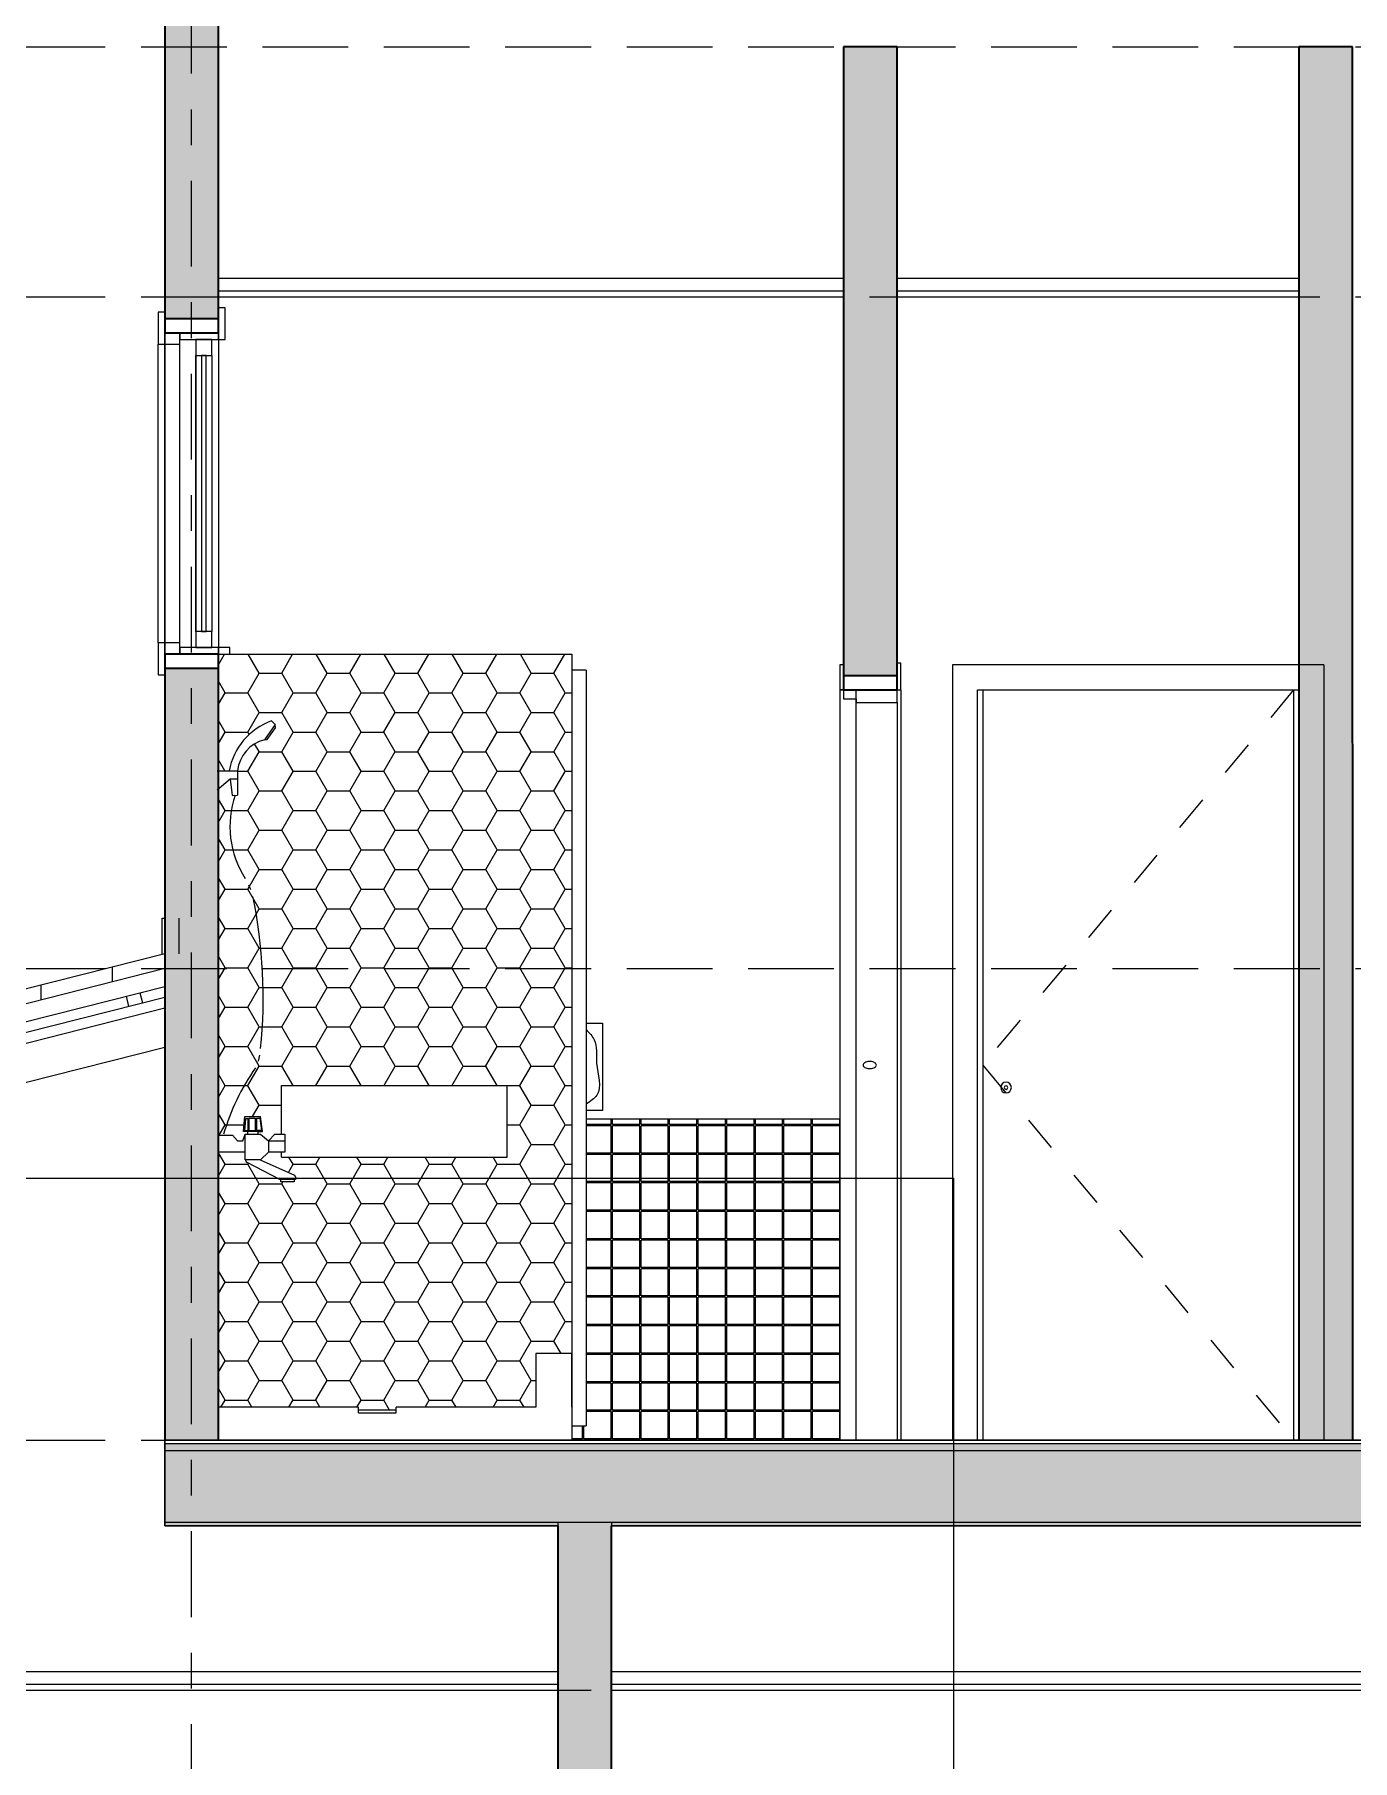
# Model space of a CAD drawing. Header units: millimetres. Extents: x -9559 to 23034, y -7226 to 22400.
# Drawn here: x 148.042 to 151.732, y 49.967 to 54.798 of the extents above; entities that cross this region are included whole.
import ezdxf

# ---------------------------------------------------------------- set-up
doc = ezdxf.new("R2010")
doc.units = ezdxf.units.MM
doc.header["$LTSCALE"] = 0.02
for name, pattern in [('0', [0]), ('ACAD_ISO02W100', [15, 12, -3]), ('ACAD_ISO10W100', [18, 12, -3, 0, -3]), ('DASHED2', [0.375, 0.25, -0.125])]:
    doc.linetypes.add(name, pattern=pattern)
for name, color, linetype, lineweight in [('A-CLNG', 252, 'Continuous', 9), ('A-DOOR', 8, '0', 18), ('A-DOOR-FRAM', 8, 'Continuous', 18), ('A-FLOR', 252, 'Continuous', 30), ('A-FLOR-LEVL', 251, 'ACAD_ISO02W100', 9), ('A-FLOR-MCUT', 251, 'Continuous', 18), ('A-FLOR-PATT', 8, 'Continuous', 18), ('A-GLAZ', 252, 'Continuous', 20), ('A-Mueble cocina 1-lavanderia', 9, 'Continuous', 9), ('A-Mueble cocina 3', 9, 'Continuous', 9), ('A-ROOF', 8, 'Continuous', 18), ('A-WALL', 113, 'Continuous', 18), ('AQ-MUROS', 7, 'Continuous', 35), ('ES-CASTILLOS', 11, 'Continuous', 30), ('G-ANNO-TEXT', 250, 'Continuous', 9), ('P-SANR-FIXT', 6, 'Continuous', 18), ('S-GRID', 253, 'ACAD_ISO10W100', 5)]:
    doc.layers.add(name, color=color, linetype=linetype, lineweight=lineweight)
doc.layers.add('AC-EXTERIOR', color=7, linetype='Continuous')

# ---------------------------------------------------------------- blocks, each defined once
blk = doc.blocks.new('Puerta de 1 hoja - 90 x 210 cm-202227-Sección 3')
at = {"layer": 'A-DOOR', "lineweight": 9}
for p, q in [((4.1372, 6.07), (3.0972, 6.07)), ((3.0972, 6.07), (3.0972, 3.9)), ((4.1372, 6.07), (4.1372, 3.9)), ((3.1672, 3.9), (3.1672, 6)), ((3.1672, 6), (4.0672, 6)), ((4.0672, 3.9), (4.0672, 6))]:
    blk.add_line(p, q, dxfattribs=at)
at = {"layer": 'A-DOOR'}
for p, q in [((3.1822, 6), (4.0522, 6)), ((3.1822, 6), (3.1822, 3.9)), ((4.0522, 6), (4.0522, 3.9))]:
    blk.add_line(p, q, dxfattribs=at)
at = {"layer": 'A-DOOR', "linetype": 'DASHED2', "ltscale": 15}
for p, q in [((4.0522, 6), (3.1822, 4.95)), ((3.1822, 4.95), (4.0522, 3.9))]:
    blk.add_line(p, q, dxfattribs=at)
at = {"layer": 'A-DOOR'}
for radius, start, end in [(0.015, 90, 270), (0.005, 90, 270), (0.015, 270, 90), (0.005, 270, 90)]:
    blk.add_arc((3.2472, 4.8871), radius, start, end, dxfattribs=at)
blk = doc.blocks.new('Puerta de 1 hoja - 90 x 210 cm-202230-Sección 3')
at = {"layer": 'A-DOOR', "lineweight": 18}
for p, q in [((2.8272, 6), (2.7822, 6)), ((2.7822, 6), (2.7822, 3.9)), ((2.8272, 3.9), (2.8272, 6)), ((2.7822, 3.9), (2.8272, 3.9))]:
    blk.add_line(p, q, dxfattribs=at)
at = {"layer": 'A-DOOR', "lineweight": 18, "flags": 128}
for points in [[(2.8842, 4.95), (2.8839, 4.9518), (2.8829, 4.9536), (2.8814, 4.9553), (2.8793, 4.9567), (2.8768, 4.958), (2.8739, 4.959), (2.8707, 4.9596), (2.8674, 4.96), (2.864, 4.96), (2.8606, 4.9596), (2.8574, 4.959), (2.8545, 4.958), (2.852, 4.9567), (2.8499, 4.9553), (2.8484, 4.9536), (2.8475, 4.9518), (2.8472, 4.95)], [(2.8472, 4.95), (2.8475, 4.9482), (2.8484, 4.9464), (2.8499, 4.9447), (2.852, 4.9433), (2.8545, 4.942), (2.8574, 4.941), (2.8606, 4.9404), (2.864, 4.94), (2.8674, 4.94), (2.8707, 4.9404), (2.8739, 4.941), (2.8768, 4.942), (2.8793, 4.9433), (2.8814, 4.9447), (2.8829, 4.9464), (2.8839, 4.9482), (2.8842, 4.95)]]:
    blk.add_lwpolyline(points, dxfattribs=at)
at = {"layer": 'A-DOOR-FRAM'}
for p, q in [((2.7922, 6.07), (2.7822, 6.07)), ((2.7822, 6.07), (2.7822, 6)), ((2.7922, 6), (2.7922, 6.07)), ((2.9522, 6.075), (2.9422, 6.075)), ((2.9422, 6.075), (2.9422, 6)), ((2.9522, 6), (2.9522, 6.075)), ((2.7822, 6), (2.7922, 6)), ((2.9422, 6), (2.7922, 6)), ((2.7922, 6), (2.7922, 5.975)), ((2.9422, 6), (2.9522, 6)), ((2.9422, 5.965), (2.9422, 6)), ((2.7922, 5.975), (2.8272, 5.975)), ((2.8272, 5.975), (2.8272, 5.965)), ((2.8272, 5.965), (2.9422, 5.965))]:
    blk.add_line(p, q, dxfattribs=at)
at = {"layer": 'A-DOOR-FRAM', "lineweight": 9}
for p, q in [((2.9522, 6), (2.9522, 3.9)), ((2.9422, 5.965), (2.9422, 3.9))]:
    blk.add_line(p, q, dxfattribs=at)
blk = doc.blocks.new('Ventana corredera de 2 hojas 1 - 0915 x 0610mm-558232-Sección 3')
at = {"layer": 'A-GLAZ'}
for p, q in [((0.8732, 7.0572), (0.8732, 6.9682)), ((0.8922, 7.0572), (0.8732, 7.0572)), ((0.8922, 6.9682), (0.8922, 7.0572)), ((1.0612, 7.0699), (1.0422, 7.0699)), ((1.0422, 7.0699), (1.0422, 6.9809)), ((1.0612, 6.9809), (1.0612, 7.0699)), ((0.8732, 6.9682), (0.8922, 6.9682)), ((0.8732, 6.1317), (0.8732, 6.9682)), ((0.9343, 7), (0.8922, 7)), ((0.8922, 7), (0.8922, 6.9682)), ((0.8922, 6.9682), (0.8922, 6.1317)), ((0.8922, 6.9682), (0.9343, 6.9682)), ((0.8922, 6.1317), (0.8922, 6.9682)), ((0.9343, 6.9682), (0.9343, 7)), ((0.9343, 7), (0.9343, 6.9809)), ((1.0422, 7), (0.9343, 7)), ((0.9343, 6.9809), (1.0422, 6.9809)), ((0.9343, 6.1317), (0.9343, 6.9682)), ((1.0422, 6.9809), (1.0422, 7)), ((1.0422, 6.9809), (1.0612, 6.9809)), ((0.9787, 6.9365), (0.9787, 6.1635)), ((0.9787, 6.1635), (0.9787, 6.9365)), ((1.0232, 6.9365), (1.0232, 6.1635)), ((0.8732, 6.1317), (0.8732, 6.0427)), ((0.8922, 6.1317), (0.8732, 6.1317)), ((0.8922, 6.0427), (0.8922, 6.1317)), ((0.9343, 6.1317), (0.8922, 6.1317)), ((0.8922, 6.1317), (0.8922, 6.1)), ((0.8922, 6.1), (0.9343, 6.1)), ((0.9343, 6.1), (0.9343, 6.1317)), ((0.9343, 6.119), (0.9343, 6.1)), ((1.0422, 6.119), (0.9343, 6.119)), ((0.9343, 6.1), (1.0422, 6.1)), ((1.0739, 6.119), (1.0422, 6.119)), ((1.0422, 6.119), (1.0422, 6.1)), ((1.0422, 6.1), (1.0422, 6.119)), ((1.0422, 6.1), (1.0739, 6.1)), ((1.0739, 6.1), (1.0739, 6.119)), ((0.8732, 6.0427), (0.8922, 6.0427))]:
    blk.add_line(p, q, dxfattribs=at)
at = {"layer": 'A-GLAZ', "lineweight": 18}
for p, q in [((1.0232, 6.9809), (0.9787, 6.9809)), ((0.9787, 6.9809), (0.9787, 6.9365)), ((1.0232, 6.9365), (1.0232, 6.9809)), ((0.9787, 6.9365), (1.0232, 6.9365)), ((0.9946, 6.9365), (0.9946, 6.1635)), ((1.0073, 6.9365), (0.9946, 6.9365)), ((1.0073, 6.1635), (1.0073, 6.9365)), ((1.0232, 6.1635), (0.9787, 6.1635)), ((0.9787, 6.1635), (0.9787, 6.119)), ((0.9946, 6.1635), (1.0073, 6.1635)), ((1.0232, 6.119), (1.0232, 6.1635)), ((0.9787, 6.119), (1.0232, 6.119))]:
    blk.add_line(p, q, dxfattribs=at)
blk = doc.blocks.new('Lavabo moderno - Estante _2_ - Lavabo moderno - Estante _2_-V10-Sección 3')
at = {"layer": 'P-SANR-FIXT'}
blk.add_line((1.1897, 5.05), (1.1898, 5.05), dxfattribs=at)
blk = doc.blocks.new('*U329')
for p, q in [((0, 0), (0, -0.0291)), ((0.04, 0), (0.04, -0.0291))]:
    blk.add_line(p, q)
blk = doc.blocks.new('*U330')
at = {"color": 0, "linetype": 'ByBlock', "lineweight": -2, "transparency": 16777216, "rotation": 14.20676611776044}
for p in [(148.2987, 52.1064), (147.911, 52.0082), (147.5232, 51.91), (147.1354, 51.8119), (146.7477, 51.7137), (146.3599, 51.6155), (145.9721, 51.5174), (145.5844, 51.4192), (145.1966, 51.321), (144.8088, 51.2228), (144.4211, 51.1247), (144.0333, 51.0265), (143.6455, 50.9283), (143.2578, 50.8302), (142.87, 50.732), (142.4822, 50.6338)]:
    blk.add_blockref('*U329', p, dxfattribs=at)

msp = doc.modelspace()

# ---------------------------------------------------------------- hatches: boundary and pattern name
at = {"layer": 'A-FLOR'}
msp.add_hatch(color=256, dxfattribs=at).paths.add_polyline_path([(158.6713, 50.8338), (158.7072, 50.8338), (158.7072, 50.8538), (148.4072, 50.8538), (148.4072, 50.8338), (158.1706, 50.8338)])
h = msp.add_hatch(color=256, dxfattribs=at)
h.paths.add_polyline_path([(153.1631, 50.6238), (158.7072, 50.6238), (158.7072, 50.6338), (152.0822, 50.6338), (152.0822, 50.6238), (152.1616, 50.6238)])
h.paths.add_polyline_path([(149.6572, 50.6238), (151.9322, 50.6238), (151.9322, 50.6338), (149.6572, 50.6338)])
h.paths.add_polyline_path([(149.5072, 50.6238), (149.5072, 50.6338), (148.4072, 50.6338), (148.4072, 50.6238), (149.1571, 50.6238)])
at = {"layer": 'A-FLOR-PATT'}
h = msp.add_hatch(color=256, dxfattribs=at)
h.paths.add_polyline_path([(143.1322, 50.5788), (142.9822, 50.5788), (142.9822, 49.3738), (143.1322, 49.3738)])
h.paths.add_polyline_path([(148.5572, 55.7516), (148.4072, 55.7516), (148.4072, 54.0038), (148.5572, 54.0038), (148.5572, 54.0338)])
h.paths.add_polyline_path([(148.5572, 53.0238), (148.4072, 53.0238), (148.4072, 53.0066), (148.4072, 50.8638), (148.5572, 50.8638)])
h.paths.add_polyline_path([(150.4572, 54.7638), (150.3072, 54.7638), (150.3072, 53.0038), (150.4572, 53.0038), (150.4572, 53.0388)])
h.paths.add_polyline_path([(151.7322, 54.7638), (151.5822, 54.7638), (151.5822, 50.8638), (151.7335, 50.8638)])
h.paths.add_polyline_path([(154.7322, 54.7638), (154.5822, 54.7638), (154.5822, 54.7104), (154.5822, 54.1158), (154.7322, 54.1158)])
h.paths.add_polyline_path([(154.7322, 54.0638), (154.5822, 54.0638), (154.5822, 53.7638), (154.7322, 53.7638)])
h.paths.add_polyline_path([(158.8572, 55.7516), (158.7072, 55.7516), (158.7072, 53.6738), (158.8572, 53.6738)])
h.paths.add_polyline_path([(158.8572, 51.3238), (158.7072, 51.3238), (158.7072, 50.6238), (158.8572, 50.6238)])
h.paths.add_polyline_path([(158.8572, 50.6238), (158.7072, 50.6238), (158.7072, 48.9848), (158.8572, 48.9848)])
h.paths.add_polyline_path([(153.2572, 50.6238), (153.1072, 50.6238), (153.1072, 49.1038), (153.2572, 49.1038), (153.2572, 49.1338)])
h.paths.add_polyline_path([(152.0822, 49.4238), (151.9322, 49.4238), (151.9322, 49.4066), (151.9322, 46.9638), (152.0822, 46.9638)])
h.paths.add_polyline_path([(149.6572, 50.6238), (149.6572, 50.6338), (149.5072, 50.6338), (149.5072, 50.6238), (149.5072, 48.7822), (149.5072, 47.5638), (149.6572, 47.5638), (149.6572, 47.6088), (149.6572, 47.6788)])
h.paths.add_polyline_path([(149.6572, 47.4112), (149.6572, 47.5638), (149.5072, 47.5638), (149.5072, 46.9638), (149.6572, 46.9638)])
msp.add_hatch(color=256, dxfattribs=at).paths.add_polyline_path([(158.7072, 50.6338), (158.7072, 50.8338), (148.4072, 50.8338), (148.4072, 50.6338), (158.6713, 50.6338)])
at = {"layer": 'A-Mueble cocina 1-lavanderia', "transparency": 33554534}
h = msp.add_hatch(dxfattribs=at)
h.set_pattern_fill('TILE02', color=256, scale=0.01, angle=90, pattern_type=2)
h.set_pattern_definition([(90, (140.86038, 78.30756), (-0.08, 5e-18), [0.07625, -0.00375]), (90, (140.85663, 78.30756), (-0.08, 5e-18), [0.07625, -0.00375]), (180, (140.86038, 78.30756), (-1e-17, -0.08), [-0.00375, 0.07625]), (180, (140.86038, 78.30381), (-1e-17, -0.08), [-0.00375, 0.07625])])
h.paths.add_polyline_path([(150.2972, 51.7638), (149.5864, 51.7638), (149.5864, 50.9038), (149.5464, 50.9038), (149.5464, 50.8638), (150.2972, 50.8638)])
at = {"layer": 'A-Mueble cocina 3', "transparency": 33554521}
h = msp.add_hatch(dxfattribs=at)
h.set_pattern_fill('HONEY', color=256, scale=0.02)
h.set_pattern_definition([(0, (140.86038, 78.30756), (0.09525, 0.05499261), [0.0635, -0.127]), (120, (140.86038, 78.30756), (-0.09525, 0.05499261), [0.0635, -0.127]), (60, (140.86038, 78.30756), (2e-10, 0.10998523), [-0.127, 0.0635])])
h.paths.add_polyline_path([(149.5464, 53.0638), (148.5572, 53.0638), (148.5572, 52.7375), (148.5869, 52.7375, -0.263433), (148.7055, 52.8774), (148.7164, 52.8669), (148.7168, 52.8579), (148.6935, 52.8248), (148.6857, 52.824, 0.315695), (148.6109, 52.7375), (148.6109, 52.7144), (148.611, 52.6696), (148.5959, 52.6684), (148.5901, 52.7144), (148.5572, 52.6859), (148.5572, 51.7175), (148.5966, 51.7175), (148.6109, 51.7022), (148.6252, 51.7022), (148.6324, 51.7201), (148.6397, 51.7201), (148.6397, 51.7278), (148.6275, 51.7278), (148.6314, 51.7697), (148.6749, 51.7697), (148.6802, 51.7278), (148.668, 51.7278), (148.668, 51.7201), (148.6754, 51.7201), (148.6969, 51.7022), (148.7148, 51.7201), (148.734, 51.7201), (148.734, 51.8562), (149.3653, 51.8562), (149.3653, 51.6562), (148.734, 51.6562), (148.734, 51.6699), (148.6969, 51.6699), (148.6749, 51.6479), (148.7697, 51.6059, -0.29662), (148.773, 51.6009), (148.773, 51.5931), (148.7689, 51.5931), (148.7689, 51.5867), (148.7322, 51.5867), (148.7322, 51.5931), (148.7294, 51.5931), (148.6372, 51.6414, -0.278984), (148.6343, 51.6462), (148.6343, 51.6484), (148.6324, 51.6484), (148.6324, 51.6697), (148.5572, 51.6697), (148.5572, 50.9562), (148.9489, 50.9562), (148.9489, 50.9482), (149.0545, 50.9482), (149.0545, 50.9562), (149.4462, 50.9562), (149.4462, 51.1062), (149.5464, 51.1062)])
at = {"layer": 'G-ANNO-TEXT', "transparency": 33554521}
h = msp.add_hatch(dxfattribs=at)
h.set_pattern_fill('_USER', color=256, scale=0.2, angle=90, pattern_type=0)
h.set_pattern_definition([(90, (140.86038, 78.30756), (-0.2, 1e-17), [])])
h.paths.add_polyline_path([(148.4072, 52.1838), (148.4072, 52.2251), (142.4724, 50.7226), (142.4822, 50.6838)])

# ---------------------------------------------------------------- linework, layer by layer
for p, q in [((148.5572, 53.0638), (149.5464, 53.0638)), ((149.5464, 53.0638), (149.5464, 50.8638)), ((149.5864, 53.0191), (149.5464, 53.0191)), ((149.5864, 53.0191), (149.5864, 50.9038)), ((148.7164, 52.8669), (148.6857, 52.824)), ((148.6935, 52.8248), (148.7168, 52.8579)), ((148.7055, 52.8774), (148.7164, 52.8669)), ((148.7168, 52.8579), (148.7164, 52.8669)), ((148.6857, 52.824), (148.6935, 52.8248)), ((148.5538, 52.7375), (148.6109, 52.7375)), ((148.5901, 52.7144), (148.5538, 52.683)), ((148.6109, 52.7144), (148.5901, 52.7144)), ((148.5901, 52.7144), (148.5959, 52.6684)), ((148.6109, 52.7375), (148.6109, 52.7144)), ((148.6109, 52.7144), (148.611, 52.6696)), ((148.5959, 52.6684), (148.611, 52.6696)), ((148.6413, 52.4183), (148.6466, 52.4057)), ((148.3993, 52.2251), (148.3993, 52.3251)), ((148.3993, 52.3251), (148.4072, 52.3251)), ((148.4072, 52.2251), (148.4072, 52.3251)), ((148.4472, 52.2251), (148.4472, 52.3251)), ((149.5864, 52.0311), (149.6328, 52.0311)), ((149.6328, 52.0311), (149.6328, 51.7871)), ((148.6726, 51.9413), (148.6682, 51.9252)), ((148.734, 51.8562), (149.3653, 51.8562)), ((148.734, 51.7201), (148.734, 51.8562)), ((149.3653, 51.6562), (149.3653, 51.8562)), ((148.6275, 51.7278), (148.6314, 51.7697)), ((148.6314, 51.7697), (148.6749, 51.7697)), ((148.6314, 51.7302), (148.6339, 51.7644)), ((148.6339, 51.7644), (148.6393, 51.7644)), ((148.6393, 51.7644), (148.6393, 51.7302)), ((148.6436, 51.7302), (148.6436, 51.7649)), ((148.6436, 51.7649), (148.6602, 51.7649)), ((148.6602, 51.7649), (148.6602, 51.7302)), ((148.6651, 51.7307), (148.6651, 51.7649)), ((148.6651, 51.7649), (148.6729, 51.7649)), ((148.6729, 51.7649), (148.6773, 51.7307)), ((148.6802, 51.7278), (148.6749, 51.7697)), ((149.6328, 51.7871), (149.5864, 51.7871)), ((148.5572, 51.7175), (148.5966, 51.7175)), ((148.5966, 51.7175), (148.6109, 51.7022)), ((148.6109, 51.7022), (148.6252, 51.7022)), ((148.6252, 51.7022), (148.6324, 51.7201)), ((148.6397, 51.7278), (148.6275, 51.7278)), ((148.6393, 51.7302), (148.6314, 51.7302)), ((148.6324, 51.7201), (148.6754, 51.7201)), ((148.6324, 51.6484), (148.6324, 51.7201)), ((148.6397, 51.7201), (148.6397, 51.7278)), ((148.668, 51.7278), (148.6397, 51.7278)), ((148.6602, 51.7302), (148.6436, 51.7302)), ((148.6773, 51.7307), (148.6651, 51.7307)), ((148.668, 51.72), (148.668, 51.7278)), ((148.668, 51.7278), (148.6802, 51.7278)), ((148.6754, 51.7201), (148.6969, 51.7022)), ((148.6969, 51.7022), (148.7148, 51.7201)), ((148.6969, 51.7022), (148.7434, 51.7022)), ((148.6969, 51.7022), (148.6969, 51.6699)), ((148.7148, 51.7201), (148.7434, 51.7201)), ((148.7434, 51.7201), (148.7434, 51.6699)), ((148.6324, 51.6697), (148.5572, 51.6697)), ((148.6754, 51.6484), (148.6324, 51.6484)), ((148.6343, 51.6462), (148.6343, 51.6484)), ((148.6737, 51.6484), (148.7697, 51.6059)), ((148.6969, 51.6699), (148.6754, 51.6484)), ((148.7434, 51.6699), (148.6969, 51.6699)), ((148.734, 51.6562), (148.734, 51.6699)), ((148.734, 51.6562), (149.3653, 51.6562)), ((148.7294, 51.5931), (148.6372, 51.6414)), ((148.773, 51.6009), (148.773, 51.5931)), ((148.773, 51.5931), (148.7294, 51.5931)), ((148.7322, 51.5867), (148.7322, 51.5931)), ((148.7689, 51.5867), (148.7322, 51.5867)), ((148.7689, 51.5931), (148.7689, 51.5867)), ((149.5462, 51.1062), (149.4462, 51.1062)), ((149.4462, 51.1062), (149.4462, 50.9562)), ((149.5464, 50.9562), (149.5462, 51.1062)), ((148.9489, 50.9562), (148.5572, 50.9562)), ((148.9489, 50.9401), (148.9489, 50.9562)), ((149.0545, 50.9482), (148.9489, 50.9482)), ((148.9489, 50.9401), (149.0545, 50.9401)), ((149.4462, 50.9562), (149.0545, 50.9562)), ((149.0545, 50.9401), (149.0545, 50.9562)), ((149.5464, 50.9038), (149.5864, 50.9038))]:
    msp.add_line(p, q)
for centre, radius, start, end in [((148.7697, 52.7028), 0.186, 110.1958, 169.2291), ((148.71, 52.7275), 0.0996, 104.1227, 174.2052), ((148.8572, 52.5821), 0.2679, 161.0611, 212.9725), ((147.2676, 52.1026), 1.4149, 354.2141, 11.5587), ((149.1796, 51.5423), 0.6335, 144.9377, 163.7087), ((148.6397, 51.6462), 0.00545, 180, 242.353), ((148.7675, 51.6009), 0.00545, 0, 66.0857)]:
    msp.add_arc(centre, radius, start, end)
msp.add_spline([(149.5864, 52.0131), (149.6093, 51.9848), (149.6161, 51.9189), (149.6168, 51.8299), (149.5864, 51.8047)], degree=3)
at = {"layer": 'A-CLNG'}
for p, q in [((150.3072, 54.1158), (148.5572, 54.1158)), ((151.5822, 54.1158), (150.4572, 54.1158)), ((150.3072, 54.0798), (148.5572, 54.0798)), ((148.5572, 54.0638), (150.3072, 54.0638)), ((151.5822, 54.0798), (150.4572, 54.0798)), ((150.4572, 54.0638), (151.5822, 54.0638)), ((149.5072, 50.2158), (143.1322, 50.2158)), ((151.9322, 50.2158), (149.6572, 50.2158)), ((149.5072, 50.1798), (143.1322, 50.1798)), ((143.1322, 50.1638), (149.5072, 50.1638)), ((151.9322, 50.1798), (149.6572, 50.1798)), ((149.6572, 50.1638), (151.9322, 50.1638))]:
    msp.add_line(p, q, dxfattribs=at)
at = {"layer": 'A-FLOR'}
for p, q in [((148.5801, 50.8638), (148.4072, 50.8638)), ((148.4072, 50.8638), (148.4072, 50.6238)), ((151.7322, 50.8638), (148.5801, 50.8638)), ((158.2772, 50.8638), (151.5822, 50.8638)), ((148.4072, 50.6238), (149.5072, 50.6238)), ((149.6572, 50.6238), (151.9322, 50.6238))]:
    msp.add_line(p, q, dxfattribs=at)
at = {"layer": 'A-FLOR-LEVL'}
for p, q in [((138.4804, 54.7638), (162.7307, 54.7638)), ((138.4804, 54.0638), (162.7307, 54.0638)), ((138.4804, 52.1838), (162.7307, 52.1838)), ((138.4804, 50.8638), (162.7307, 50.8638)), ((138.4804, 50.1638), (162.7307, 50.1638))]:
    msp.add_line(p, q, dxfattribs=at)
at = {"layer": 'A-FLOR-MCUT'}
for p, q in [((158.7072, 50.8538), (148.4072, 50.8538)), ((158.7072, 50.8338), (148.4072, 50.8338)), ((158.7072, 50.6338), (148.4072, 50.6338))]:
    msp.add_line(p, q, dxfattribs=at)
at = {"layer": 'A-GLAZ'}
msp.add_line((148.5572, 53.9448), (148.5572, 53.0829), dxfattribs=at)
at = {"layer": 'A-Mueble cocina 1-lavanderia', "transparency": 33554534}
msp.add_line((149.5864, 51.7638), (150.2972, 51.7638), dxfattribs=at)
at = {"layer": 'A-ROOF'}
for p, q in [((148.4072, 52.2251), (142.4724, 50.7226)), ((148.4072, 52.1838), (142.4822, 50.6838)), ((148.4072, 51.9638), (148.4072, 52.1838)), ((142.4822, 50.6338), (148.4072, 52.1338)), ((142.4894, 50.6056), (148.4072, 52.1038)), ((142.4965, 50.5775), (148.4072, 52.0738))]:
    msp.add_line(p, q, dxfattribs=at)
at = {"layer": 'A-WALL'}
for p, q in [((149.5072, 50.6338), (149.5072, 50.6238)), ((149.6572, 50.6338), (149.6572, 50.6238))]:
    msp.add_line(p, q, dxfattribs=at)
at = {"layer": 'AC-EXTERIOR'}
msp.add_lwpolyline([(145.1318, 51.5976), (150.615, 51.5976), (150.615, 45.8287), (145.1318, 45.8287)], close=True, dxfattribs=at)
at = {"layer": 'AQ-MUROS'}
for p, q in [((148.4072, 55.7516), (148.4072, 53.9638)), ((148.5572, 53.9638), (148.5572, 55.7516)), ((150.3072, 54.7638), (150.3072, 52.9638)), ((150.4572, 54.7638), (150.3072, 54.7638)), ((150.4572, 54.7638), (150.3072, 54.7638)), ((150.4572, 52.9638), (150.4572, 54.7638)), ((151.5822, 54.7638), (151.5822, 50.8638)), ((151.7322, 54.7638), (151.5822, 54.7638)), ((151.7335, 50.8638), (151.7322, 54.7638)), ((148.4072, 54.0038), (148.5572, 54.0038)), ((148.4072, 53.9638), (148.5572, 53.9638)), ((148.4072, 53.0638), (148.4072, 50.8638)), ((148.5572, 53.0638), (148.4072, 53.0638)), ((148.5572, 50.8638), (148.5572, 53.0638)), ((148.5572, 53.0238), (148.4072, 53.0238)), ((150.3072, 53.0038), (150.4572, 53.0038)), ((150.3072, 52.9638), (150.4572, 52.9638)), ((149.5072, 50.6238), (149.5072, 48.7822)), ((149.6572, 47.6088), (149.6572, 50.6238))]:
    msp.add_line(p, q, dxfattribs=at)
at = {"layer": 'ES-CASTILLOS', "lineweight": 25}
msp.add_line((142.5822, 50.4892), (148.4072, 51.9638), dxfattribs=at)
at = {"layer": 'S-GRID'}
msp.add_line((148.4822, 46.5888), (148.4822, 58.6022), dxfattribs=at)

# ---------------------------------------------------------------- block references
msp.add_blockref('*U330', (0, 0))
at = {"layer": 'A-DOOR'}
for name in ['Puerta de 1 hoja - 90 x 210 cm-202230-Sección 3', 'Puerta de 1 hoja - 90 x 210 cm-202227-Sección 3']:
    msp.add_blockref(name, (147.5151, 46.9638), dxfattribs=at)
at = {"layer": 'A-GLAZ'}
msp.add_blockref('Ventana corredera de 2 hojas 1 - 0915 x 0610mm-558232-Sección 3', (147.5151, 46.9638), dxfattribs=at)
at = {"layer": 'P-SANR-FIXT'}
msp.add_blockref('Lavabo moderno - Estante _2_ - Lavabo moderno - Estante _2_-V10-Sección 3', (147.5151, 46.9638), dxfattribs=at)

doc.saveas('drawing.dxf')
